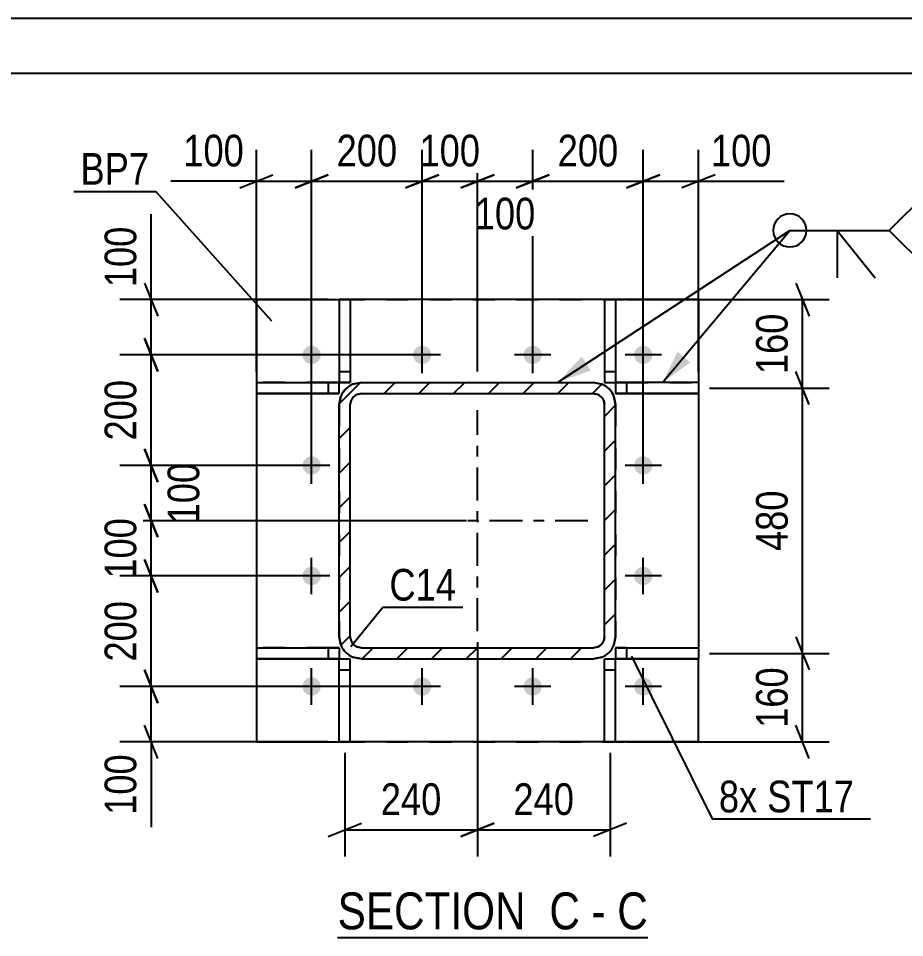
# Model space of a CAD drawing. Header units: millimetres. Extents: x 0 to 594, y 0 to 420.
# Drawn here: x 433.6 to 513.8, y 336.8 to 420 of the extents above; entities that cross this region are included whole.
import ezdxf

# ---------------------------------------------------------------- set-up
doc = ezdxf.new("R2010")
doc.units = ezdxf.units.MM
doc.linetypes.add('DXK_LINE_DOT2', pattern=[3.9198, 1.9599, -1.9599])
doc.linetypes.add('DXK_LINE_DOT3', pattern=[5.9187, 2.979, -0.9799, 0.9799, -0.9799])
doc.styles.add('Arial', font='arial.ttf', dxfattribs={"height": 0.2})
doc.styles.add('Arial Narrow', font='ARIALN.TTF', dxfattribs={"height": 0.2})

# ---------------------------------------------------------------- blocks, each defined once
blk = doc.blocks.new('Unknown-681868524-1134')
at = {"color": 5, "linetype": 'Continuous'}
for p, q in [((594, 420), (0, 420)), ((589, 415), (5, 415))]:
    blk.add_line(p, q, dxfattribs=at)
blk = doc.blocks.new('Unknown-681868524-11 - 2899')
at = {"color": 6, "linetype": 'Continuous'}
blk.add_line((462.526, 336.841), (490.597, 336.841), dxfattribs=at)
at = {"color": 0, "linetype": 'Continuous'}
for points in [[(480.634, 337.591), (480.634, 341.091), (462.526, 341.091), (462.526, 337.591)], [(484.453, 337.591), (484.453, 341.091), (481.684, 341.091), (481.684, 337.591)], [(486.778, 337.591), (486.778, 341.091), (485.503, 341.091), (485.503, 337.591)], [(490.597, 337.591), (490.597, 341.091), (487.828, 341.091), (487.828, 337.591)]]:
    blk.add_wipeout(points, dxfattribs=at)
at = {"color": 7, "linetype": 'Continuous', "style": 'Arial Narrow'}
for s, height, p in [('SECTION ', 3.3405, (462.526, 337.591)), ('C', 3.34, (481.684, 337.591)), ('C', 3.34, (487.828, 337.591)), ('-', 3.34, (485.503, 337.591))]:
    blk.add_text(s, height=height, dxfattribs=at).set_placement(p)
blk = doc.blocks.new('Part-681868524-2966 - 2899')
at = {"color": 2, "linetype": 'Continuous'}
for p, q in [((462.676, 362.059), (463.676, 362.059)), ((462.676, 354.557), (462.676, 362.059)), ((463.676, 354.557), (463.676, 362.059)), ((462.676, 361.059), (463.676, 361.059)), ((462.676, 354.558), (463.676, 354.558))]:
    blk.add_line(p, q, dxfattribs=at)
at = {"color": 7, "linetype": 'DXK_LINE_DOT2'}
for p, q in [((462.676, 362.058), (463.676, 362.058)), ((462.676, 361.057), (463.676, 361.057)), ((463.676, 354.557), (462.676, 354.557))]:
    blk.add_line(p, q, dxfattribs=at)
blk = doc.blocks.new('Bolt-681868524-2914 - 2899')
at = {"linetype": 'Continuous'}
for points in [[(460.176, 388.733), (460.005, 388.751), (459.841, 388.804), (459.691, 388.89), (459.563, 389.006), (459.462, 389.145), (459.392, 389.303), (459.356, 389.472), (459.356, 389.644), (459.392, 389.813), (459.462, 389.97), (459.563, 390.11), (459.691, 390.225), (459.841, 390.311), (460.005, 390.365), (460.176, 390.383), (460.348, 390.365), (460.512, 390.311), (460.661, 390.225), (460.789, 390.11), (460.891, 389.97), (460.961, 389.813), (460.997, 389.644), (460.997, 389.472), (460.961, 389.303), (460.891, 389.145), (460.789, 389.006), (460.661, 388.89), (460.512, 388.804), (460.348, 388.751)], [(470.176, 388.733), (470.005, 388.751), (469.841, 388.804), (469.691, 388.89), (469.563, 389.006), (469.462, 389.145), (469.392, 389.303), (469.356, 389.472), (469.356, 389.644), (469.392, 389.813), (469.462, 389.97), (469.563, 390.11), (469.691, 390.225), (469.841, 390.311), (470.005, 390.365), (470.176, 390.383), (470.348, 390.365), (470.512, 390.311), (470.661, 390.225), (470.789, 390.11), (470.891, 389.97), (470.961, 389.813), (470.997, 389.644), (470.997, 389.472), (470.961, 389.303), (470.891, 389.145), (470.789, 389.006), (470.661, 388.89), (470.512, 388.804), (470.348, 388.751)], [(480.176, 388.733), (480.005, 388.751), (479.841, 388.804), (479.691, 388.89), (479.563, 389.006), (479.462, 389.145), (479.392, 389.303), (479.356, 389.472), (479.356, 389.644), (479.392, 389.813), (479.462, 389.97), (479.563, 390.11), (479.691, 390.225), (479.841, 390.311), (480.005, 390.365), (480.176, 390.383), (480.348, 390.365), (480.512, 390.311), (480.661, 390.225), (480.789, 390.11), (480.891, 389.97), (480.961, 389.813), (480.997, 389.644), (480.997, 389.472), (480.961, 389.303), (480.891, 389.145), (480.789, 389.006), (480.661, 388.89), (480.512, 388.804), (480.348, 388.751)], [(490.176, 388.733), (490.005, 388.751), (489.841, 388.804), (489.691, 388.89), (489.563, 389.006), (489.462, 389.145), (489.392, 389.303), (489.356, 389.472), (489.356, 389.644), (489.392, 389.813), (489.462, 389.97), (489.563, 390.11), (489.691, 390.225), (489.841, 390.311), (490.005, 390.365), (490.176, 390.383), (490.348, 390.365), (490.512, 390.311), (490.661, 390.225), (490.789, 390.11), (490.891, 389.97), (490.961, 389.813), (490.997, 389.644), (490.997, 389.472), (490.961, 389.303), (490.891, 389.145), (490.789, 389.006), (490.661, 388.89), (490.512, 388.804), (490.348, 388.751)], [(460.176, 378.733), (460.005, 378.751), (459.841, 378.804), (459.691, 378.89), (459.563, 379.006), (459.462, 379.145), (459.392, 379.303), (459.356, 379.472), (459.356, 379.644), (459.392, 379.813), (459.462, 379.97), (459.563, 380.11), (459.691, 380.225), (459.841, 380.311), (460.005, 380.365), (460.176, 380.383), (460.348, 380.365), (460.512, 380.311), (460.661, 380.225), (460.789, 380.11), (460.891, 379.97), (460.961, 379.813), (460.997, 379.644), (460.997, 379.472), (460.961, 379.303), (460.891, 379.145), (460.789, 379.006), (460.661, 378.89), (460.512, 378.804), (460.348, 378.751)], [(490.176, 378.733), (490.005, 378.751), (489.841, 378.804), (489.691, 378.89), (489.563, 379.006), (489.462, 379.145), (489.392, 379.303), (489.356, 379.472), (489.356, 379.644), (489.392, 379.813), (489.462, 379.97), (489.563, 380.11), (489.691, 380.225), (489.841, 380.311), (490.005, 380.365), (490.176, 380.383), (490.348, 380.365), (490.512, 380.311), (490.661, 380.225), (490.789, 380.11), (490.891, 379.97), (490.961, 379.813), (490.997, 379.644), (490.997, 379.472), (490.961, 379.303), (490.891, 379.145), (490.789, 379.006), (490.661, 378.89), (490.512, 378.804), (490.348, 378.751)], [(460.176, 368.733), (460.005, 368.751), (459.841, 368.804), (459.691, 368.89), (459.563, 369.006), (459.462, 369.145), (459.392, 369.303), (459.356, 369.472), (459.356, 369.644), (459.392, 369.813), (459.462, 369.97), (459.563, 370.11), (459.691, 370.225), (459.841, 370.311), (460.005, 370.365), (460.176, 370.383), (460.348, 370.365), (460.512, 370.311), (460.661, 370.225), (460.789, 370.11), (460.891, 369.97), (460.961, 369.813), (460.997, 369.644), (460.997, 369.472), (460.961, 369.303), (460.891, 369.145), (460.789, 369.006), (460.661, 368.89), (460.512, 368.804), (460.348, 368.751)], [(490.176, 368.733), (490.005, 368.751), (489.841, 368.804), (489.691, 368.89), (489.563, 369.006), (489.462, 369.145), (489.392, 369.303), (489.356, 369.472), (489.356, 369.644), (489.392, 369.813), (489.462, 369.97), (489.563, 370.11), (489.691, 370.225), (489.841, 370.311), (490.005, 370.365), (490.176, 370.383), (490.348, 370.365), (490.512, 370.311), (490.661, 370.225), (490.789, 370.11), (490.891, 369.97), (490.961, 369.813), (490.997, 369.644), (490.997, 369.472), (490.961, 369.303), (490.891, 369.145), (490.789, 369.006), (490.661, 368.89), (490.512, 368.804), (490.348, 368.751)], [(460.176, 358.733), (460.005, 358.751), (459.841, 358.804), (459.691, 358.89), (459.563, 359.006), (459.462, 359.145), (459.392, 359.303), (459.356, 359.472), (459.356, 359.644), (459.392, 359.813), (459.462, 359.97), (459.563, 360.11), (459.691, 360.225), (459.841, 360.311), (460.005, 360.365), (460.176, 360.383), (460.348, 360.365), (460.512, 360.311), (460.661, 360.225), (460.789, 360.11), (460.891, 359.97), (460.961, 359.813), (460.997, 359.644), (460.997, 359.472), (460.961, 359.303), (460.891, 359.145), (460.789, 359.006), (460.661, 358.89), (460.512, 358.804), (460.348, 358.751)], [(470.176, 358.733), (470.005, 358.751), (469.841, 358.804), (469.691, 358.89), (469.563, 359.006), (469.462, 359.145), (469.392, 359.303), (469.356, 359.472), (469.356, 359.644), (469.392, 359.813), (469.462, 359.97), (469.563, 360.11), (469.691, 360.225), (469.841, 360.311), (470.005, 360.365), (470.176, 360.383), (470.348, 360.365), (470.512, 360.311), (470.661, 360.225), (470.789, 360.11), (470.891, 359.97), (470.961, 359.813), (470.997, 359.644), (470.997, 359.472), (470.961, 359.303), (470.891, 359.145), (470.789, 359.006), (470.661, 358.89), (470.512, 358.804), (470.348, 358.751)], [(480.176, 358.733), (480.005, 358.751), (479.841, 358.804), (479.691, 358.89), (479.563, 359.006), (479.462, 359.145), (479.392, 359.303), (479.356, 359.472), (479.356, 359.644), (479.392, 359.813), (479.462, 359.97), (479.563, 360.11), (479.691, 360.225), (479.841, 360.311), (480.005, 360.365), (480.176, 360.383), (480.348, 360.365), (480.512, 360.311), (480.661, 360.225), (480.789, 360.11), (480.891, 359.97), (480.961, 359.813), (480.997, 359.644), (480.997, 359.472), (480.961, 359.303), (480.891, 359.145), (480.789, 359.006), (480.661, 358.89), (480.512, 358.804), (480.348, 358.751)], [(490.176, 358.733), (490.005, 358.751), (489.841, 358.804), (489.691, 358.89), (489.563, 359.006), (489.462, 359.145), (489.392, 359.303), (489.356, 359.472), (489.356, 359.644), (489.392, 359.813), (489.462, 359.97), (489.563, 360.11), (489.691, 360.225), (489.841, 360.311), (490.005, 360.365), (490.176, 360.383), (490.348, 360.365), (490.512, 360.311), (490.661, 360.225), (490.789, 360.11), (490.891, 359.97), (490.961, 359.813), (490.997, 359.644), (490.997, 359.472), (490.961, 359.303), (490.891, 359.145), (490.789, 359.006), (490.661, 358.89), (490.512, 358.804), (490.348, 358.751)]]:
    blk.add_hatch(color=1, dxfattribs=at).paths.add_polyline_path(points)
at = {"color": 1, "linetype": 'Continuous'}
for p, q in [((460.176, 387.908), (460.176, 391.208)), ((470.176, 387.908), (470.176, 391.208)), ((480.176, 387.908), (480.176, 391.208)), ((490.176, 387.908), (490.176, 391.208)), ((461.826, 389.558), (458.526, 389.558)), ((471.826, 389.558), (468.526, 389.558)), ((481.826, 389.558), (478.526, 389.558)), ((491.826, 389.558), (488.526, 389.558)), ((460.176, 377.908), (460.176, 381.208)), ((490.176, 377.908), (490.176, 381.208)), ((461.826, 379.558), (458.526, 379.558)), ((491.826, 379.558), (488.526, 379.558)), ((460.176, 367.908), (460.176, 371.208)), ((490.176, 367.908), (490.176, 371.208)), ((461.826, 369.558), (458.526, 369.558)), ((491.826, 369.558), (488.526, 369.558)), ((460.176, 357.908), (460.176, 361.208)), ((470.176, 357.908), (470.176, 361.208)), ((480.176, 357.908), (480.176, 361.208)), ((490.176, 357.908), (490.176, 361.208)), ((461.826, 359.558), (458.526, 359.558)), ((471.826, 359.558), (468.526, 359.558)), ((481.826, 359.558), (478.526, 359.558)), ((491.826, 359.558), (488.526, 359.558))]:
    blk.add_line(p, q, dxfattribs=at)
blk = doc.blocks.new('Part-681868524-2971 - 2899')
at = {"color": 2, "linetype": 'Continuous'}
for p, q in [((486.676, 362.059), (487.676, 362.059)), ((486.676, 354.557), (486.676, 362.059)), ((487.676, 354.557), (487.676, 362.059)), ((486.676, 361.059), (487.676, 361.059)), ((486.676, 354.558), (487.676, 354.558))]:
    blk.add_line(p, q, dxfattribs=at)
at = {"color": 7, "linetype": 'DXK_LINE_DOT2'}
for p, q in [((486.676, 362.058), (487.676, 362.058)), ((486.676, 361.057), (487.676, 361.057)), ((487.676, 354.557), (486.676, 354.557))]:
    blk.add_line(p, q, dxfattribs=at)
blk = doc.blocks.new('Part-681868524-2951 - 2899')
at = {"linetype": 'Continuous'}
h = blk.add_hatch(dxfattribs=at)
h.set_pattern_fill('', scale=0.7, style=0, pattern_type=0)
h.set_pattern_definition([(45, (462.8285, 363.2945), (-1.57154, 1.57154), [])])
h.paths.add_polyline_path([(462.676, 364.06), (462.828, 363.294), (463.262, 362.646), (463.911, 362.212), (464.676, 362.06), (485.676, 362.06), (486.442, 362.212), (487.09, 362.646), (487.524, 363.294), (487.676, 364.06), (487.676, 385.06), (487.524, 385.825), (487.09, 386.474), (486.442, 386.908), (485.676, 387.06), (464.676, 387.06), (463.911, 386.908), (463.262, 386.474), (462.828, 385.825), (462.676, 385.06)])
h.paths.add_polyline_path([(463.752, 385.443), (463.969, 385.767), (464.294, 385.984), (464.676, 386.06), (485.676, 386.06), (486.059, 385.984), (486.383, 385.767), (486.6, 385.443), (486.676, 385.06), (486.676, 364.06), (486.6, 363.677), (486.383, 363.353), (486.059, 363.136), (485.676, 363.06), (464.676, 363.06), (464.294, 363.136), (463.969, 363.353), (463.752, 363.677), (463.676, 364.06), (463.676, 385.06)])
at = {"color": 2, "linetype": 'Continuous'}
for p, q in [((464.676, 387.06), (463.911, 386.908)), ((464.676, 387.06), (485.676, 387.06)), ((486.442, 386.908), (485.676, 387.06)), ((464.294, 385.984), (464.676, 386.06)), ((464.676, 386.058), (464.294, 385.982)), ((464.676, 386.058), (464.676, 386.06)), ((464.676, 386.06), (485.676, 386.06)), ((464.676, 386.058), (485.676, 386.058)), ((485.676, 386.058), (485.676, 386.06)), ((485.676, 386.06), (486.059, 385.984)), ((486.059, 385.982), (485.676, 386.058)), ((462.828, 385.825), (462.676, 385.06)), ((462.676, 364.06), (462.676, 385.06)), ((463.676, 385.06), (463.752, 385.443)), ((463.676, 364.06), (463.676, 385.06)), ((486.6, 385.443), (486.676, 385.06)), ((486.676, 364.06), (486.676, 385.06)), ((487.676, 385.06), (487.524, 385.825)), ((487.676, 364.06), (487.676, 385.06)), ((462.676, 364.06), (462.828, 363.294)), ((463.752, 363.677), (463.676, 364.06)), ((486.676, 364.06), (486.6, 363.677)), ((487.524, 363.294), (487.676, 364.06)), ((462.828, 363.292), (462.828, 363.295)), ((462.828, 363.292), (462.828, 363.294)), ((464.676, 363.06), (464.294, 363.136)), ((464.676, 363.06), (485.676, 363.06)), ((486.059, 363.136), (485.676, 363.06)), ((487.525, 363.295), (487.524, 363.292)), ((487.524, 363.294), (487.524, 363.292)), ((463.911, 362.212), (464.676, 362.06)), ((464.676, 362.058), (463.911, 362.21)), ((464.676, 362.058), (464.676, 362.06)), ((464.676, 362.06), (485.676, 362.06)), ((464.676, 362.058), (485.676, 362.058)), ((485.676, 362.06), (486.442, 362.212)), ((486.442, 362.21), (485.676, 362.058)), ((485.676, 362.058), (485.676, 362.06))]:
    blk.add_line(p, q, dxfattribs=at)
at = {"color": 7, "linetype": 'DXK_LINE_DOT2'}
for p, q in [((463.911, 386.906), (464.676, 387.058)), ((464.676, 387.058), (464.676, 387.06)), ((464.676, 387.058), (485.676, 387.058)), ((485.676, 387.058), (485.676, 387.06)), ((485.676, 387.058), (486.442, 386.906)), ((462.676, 385.058), (462.828, 385.823)), ((462.676, 385.06), (462.676, 364.058)), ((463.752, 385.44), (463.676, 385.058)), ((463.676, 385.058), (463.676, 385.06)), ((463.676, 364.058), (463.676, 385.058)), ((463.752, 385.44), (463.752, 385.443)), ((486.6, 385.44), (486.6, 385.443)), ((486.676, 385.058), (486.6, 385.44)), ((486.676, 385.058), (486.676, 385.06)), ((486.676, 364.058), (486.676, 385.058)), ((487.524, 385.823), (487.676, 385.058)), ((487.676, 385.06), (487.676, 364.058)), ((462.828, 363.295), (462.676, 364.058)), ((463.676, 364.058), (463.676, 364.06)), ((463.676, 364.058), (463.752, 363.675)), ((486.6, 363.675), (486.676, 364.058)), ((486.676, 364.058), (486.676, 364.06)), ((487.676, 364.058), (487.525, 363.295)), ((464.294, 363.134), (464.676, 363.058)), ((464.676, 363.058), (464.676, 363.06)), ((464.676, 363.058), (485.676, 363.058)), ((485.676, 363.058), (486.059, 363.134)), ((485.676, 363.058), (485.676, 363.06))]:
    blk.add_line(p, q, dxfattribs=at)
at = {"color": 7, "linetype": 'DXK_LINE_DOT3'}
for p, q in [((475.176, 364.558), (475.176, 384.56)), ((485.177, 374.559), (465.175, 374.559))]:
    blk.add_line(p, q, dxfattribs=at)
at = {"color": 2, "linetype": 'Continuous'}
for centre, radius, start, end in [((464.676, 385.06), 2, 112.5, 157.5), ((485.676, 385.06), 2, 22.5, 67.5), ((464.676, 385.06), 1, 112.5, 157.5), ((464.676, 385.058), 1, 112.5, 157.5), ((485.676, 385.06), 1, 22.5, 67.5), ((485.676, 385.058), 1, 22.5, 67.5), ((464.676, 364.06), 1, 202.5, 247.5), ((485.676, 364.06), 1, 292.5, 337.5), ((464.676, 364.06), 2, 202.5, 247.5), ((464.676, 364.058), 2, 202.5, 247.5), ((485.676, 364.06), 2, 292.5, 337.5), ((485.676, 364.058), 2, 292.5, 337.5)]:
    blk.add_arc(centre, radius, start, end, dxfattribs=at)
at = {"color": 7, "linetype": 'DXK_LINE_DOT2'}
for centre, radius, start, end in [((464.676, 385.058), 2, 112.5, 157.5), ((485.676, 385.058), 2, 22.5, 67.5), ((464.676, 364.058), 1, 202.5, 247.5), ((485.676, 364.058), 1, 292.5, 337.5)]:
    blk.add_arc(centre, radius, start, end, dxfattribs=at)
blk = doc.blocks.new('Part-681868524-2976 - 2899')
at = {"color": 2, "linetype": 'Continuous'}
for p, q in [((462.676, 394.558), (462.676, 387.059)), ((463.676, 394.558), (462.676, 394.558)), ((463.676, 394.558), (463.676, 387.058)), ((462.676, 388.059), (463.676, 388.059)), ((462.676, 387.059), (463.676, 387.059)), ((463.676, 387.058), (462.676, 387.058))]:
    blk.add_line(p, q, dxfattribs=at)
at = {"color": 7, "linetype": 'DXK_LINE_DOT2'}
for p, q in [((462.676, 394.558), (463.676, 394.558)), ((462.676, 388.058), (462.676, 388.059)), ((462.676, 388.058), (463.676, 388.058)), ((463.676, 388.058), (463.676, 388.059)), ((462.676, 387.059), (462.676, 387.058)), ((462.676, 387.058), (462.676, 387.059))]:
    blk.add_line(p, q, dxfattribs=at)
blk = doc.blocks.new('Part-681868524-2981 - 2899')
at = {"color": 2, "linetype": 'Continuous'}
for p, q in [((486.676, 394.558), (486.676, 387.058)), ((487.676, 394.558), (486.676, 394.558)), ((487.676, 394.558), (487.676, 387.059)), ((486.676, 388.059), (487.676, 388.059)), ((486.676, 387.059), (487.676, 387.059)), ((486.676, 387.058), (487.676, 387.058))]:
    blk.add_line(p, q, dxfattribs=at)
at = {"color": 7, "linetype": 'DXK_LINE_DOT2'}
for p, q in [((486.676, 394.558), (487.676, 394.558)), ((486.676, 388.058), (487.676, 388.058)), ((487.676, 387.059), (487.676, 387.058))]:
    blk.add_line(p, q, dxfattribs=at)
blk = doc.blocks.new('Part-681868524-2986 - 2899')
at = {"color": 2, "linetype": 'Continuous'}
for p, q in [((488.676, 387.059), (487.676, 387.059)), ((487.676, 387.059), (487.676, 386.059)), ((488.676, 387.059), (488.676, 386.059)), ((495.176, 387.058), (488.676, 387.059)), ((495.176, 387.058), (495.176, 386.058)), ((488.676, 386.059), (487.676, 386.059)), ((487.676, 386.059), (487.676, 386.058)), ((487.676, 386.058), (487.676, 386.059)), ((487.676, 386.058), (488.676, 386.058)), ((495.176, 386.058), (488.676, 386.059)), ((488.676, 386.058), (495.176, 386.058)), ((495.176, 386.058), (495.176, 386.058))]:
    blk.add_line(p, q, dxfattribs=at)
at = {"color": 7, "linetype": 'DXK_LINE_DOT2'}
for p, q in [((487.676, 387.058), (488.676, 387.058)), ((488.676, 387.058), (495.176, 387.058)), ((488.676, 386.059), (488.676, 386.058)), ((495.176, 386.058), (495.176, 386.058))]:
    blk.add_line(p, q, dxfattribs=at)
blk = doc.blocks.new('Part-681868524-2991 - 2899')
at = {"color": 2, "linetype": 'Continuous'}
for p, q in [((488.676, 363.059), (487.676, 363.059)), ((487.676, 363.059), (487.676, 362.059)), ((488.676, 363.059), (488.676, 362.059)), ((488.676, 363.059), (495.176, 363.058)), ((495.176, 363.058), (495.176, 362.058)), ((488.676, 362.059), (487.676, 362.059)), ((487.676, 362.058), (488.676, 362.057)), ((495.176, 362.058), (488.676, 362.059)), ((488.676, 362.057), (495.176, 362.057)), ((495.176, 362.057), (495.176, 362.058))]:
    blk.add_line(p, q, dxfattribs=at)
at = {"color": 7, "linetype": 'DXK_LINE_DOT2'}
for p, q in [((487.676, 363.058), (488.676, 363.057)), ((488.676, 363.057), (495.176, 363.057)), ((487.676, 362.059), (487.676, 362.058)), ((487.676, 362.059), (487.676, 362.058)), ((488.676, 362.059), (488.676, 362.057)), ((495.176, 362.058), (495.176, 362.057))]:
    blk.add_line(p, q, dxfattribs=at)
blk = doc.blocks.new('Part-681868524-2996 - 2899')
at = {"color": 2, "linetype": 'Continuous'}
for p, q in [((455.176, 387.058), (461.676, 387.059)), ((455.176, 387.058), (455.176, 387.058)), ((455.176, 387.058), (455.176, 386.058)), ((461.676, 387.059), (462.676, 387.059)), ((461.676, 387.059), (461.676, 386.059)), ((462.676, 386.058), (462.676, 387.059)), ((461.676, 386.059), (455.176, 386.058)), ((455.176, 386.058), (461.676, 386.058)), ((462.676, 386.059), (461.676, 386.059)), ((461.676, 386.058), (462.676, 386.058)), ((462.676, 386.059), (462.676, 386.058))]:
    blk.add_line(p, q, dxfattribs=at)
at = {"color": 7, "linetype": 'DXK_LINE_DOT2'}
for p, q in [((461.676, 387.058), (455.176, 387.058)), ((462.676, 387.058), (461.676, 387.058)), ((462.676, 387.059), (462.676, 387.058)), ((461.676, 386.058), (461.676, 386.059))]:
    blk.add_line(p, q, dxfattribs=at)
blk = doc.blocks.new('Part-681868524-3001 - 2899')
at = {"color": 2, "linetype": 'Continuous'}
for p, q in [((455.176, 363.058), (461.676, 363.059)), ((455.176, 363.057), (455.176, 363.058)), ((455.176, 363.058), (455.176, 362.057)), ((461.676, 363.059), (462.676, 363.059)), ((461.676, 363.059), (461.676, 362.059)), ((462.676, 363.059), (462.676, 362.059)), ((461.676, 362.059), (455.176, 362.058)), ((455.176, 362.057), (461.676, 362.057)), ((462.676, 362.059), (461.676, 362.059)), ((461.676, 362.057), (462.676, 362.058))]:
    blk.add_line(p, q, dxfattribs=at)
at = {"color": 7, "linetype": 'DXK_LINE_DOT2'}
for p, q in [((461.676, 363.057), (455.176, 363.057)), ((462.676, 363.058), (461.676, 363.057)), ((462.676, 363.059), (462.676, 363.058)), ((461.676, 362.057), (461.676, 362.059)), ((462.676, 362.058), (462.676, 362.059)), ((462.676, 362.059), (462.676, 362.058))]:
    blk.add_line(p, q, dxfattribs=at)
blk = doc.blocks.new('Part-681868524-3051 - 2899')
at = {"color": 2, "linetype": 'Continuous'}
for p, q in [((455.176, 394.558), (462.676, 394.558)), ((455.176, 394.558), (455.176, 394.558)), ((455.176, 394.558), (455.176, 387.058)), ((486.676, 394.558), (463.676, 394.558)), ((495.176, 394.558), (487.676, 394.558)), ((495.176, 394.558), (495.176, 394.558)), ((495.176, 394.558), (495.176, 387.058)), ((455.176, 386.058), (455.176, 363.058)), ((495.176, 386.058), (495.176, 363.058)), ((455.176, 362.058), (455.176, 354.558)), ((495.176, 354.558), (495.176, 362.058)), ((455.176, 354.558), (462.676, 354.558)), ((486.676, 354.558), (463.676, 354.558)), ((495.176, 354.558), (487.676, 354.558))]:
    blk.add_line(p, q, dxfattribs=at)
at = {"color": 7, "linetype": 'DXK_LINE_DOT2'}
for p, q in [((455.176, 394.558), (495.176, 394.558)), ((462.676, 394.558), (463.676, 394.558)), ((487.676, 394.558), (486.676, 394.558)), ((455.176, 387.058), (455.176, 386.058)), ((495.176, 387.058), (495.176, 386.058)), ((455.176, 363.058), (455.176, 362.058)), ((495.176, 363.058), (495.176, 362.058)), ((455.176, 354.558), (495.176, 354.558)), ((462.676, 354.558), (463.676, 354.558)), ((487.676, 354.558), (486.676, 354.558))]:
    blk.add_line(p, q, dxfattribs=at)
blk = doc.blocks.new('StraightDimension-681868524-7574 - 2899')
at = {"color": 7, "linetype": 'Continuous'}
for p, q in [((490.176, 380.558), (490.176, 408.11)), ((495.176, 388.058), (495.176, 408.11)), ((488.676, 404.66), (491.676, 405.86)), ((496.676, 405.86), (493.676, 404.66)), ((490.176, 405.26), (495.176, 405.26)), ((495.176, 405.26), (502.911, 405.26)), ((495.176, 405.26), (502.911, 405.26))]:
    blk.add_line(p, q, dxfattribs=at)
at = {"color": 0}
blk.add_wipeout([(502.386, 406.01), (502.386, 410.21), (495.701, 410.21), (495.701, 406.01)], dxfattribs=at)
at = {"color": 3, "style": 'Arial Narrow'}
blk.add_text('100', height=2.8633, dxfattribs=at).set_placement((496.301, 406.61))
blk = doc.blocks.new('StraightDimension-681868524-7400 - 2899')
at = {"color": 7, "linetype": 'Continuous'}
for p, q in [((445.06, 381.058), (446.26, 378.058)), ((459.176, 379.558), (443.26, 379.558)), ((445.66, 374.557), (445.66, 379.558)), ((446.26, 373.057), (445.06, 376.057)), ((474.176, 374.557), (443.26, 374.557))]:
    blk.add_line(p, q, dxfattribs=at)
at = {"color": 0}
blk.add_wipeout([(450.61, 380.4), (446.41, 380.4), (446.41, 373.715), (450.61, 373.715)], dxfattribs=at)
at = {"color": 3, "style": 'Arial Narrow'}
blk.add_text('100', height=2.8633, rotation=90.00021, dxfattribs=at).set_placement((450.01, 374.315))
blk = doc.blocks.new('StraightDimension-681868524-3140 - 2899')
at = {"color": 7, "linetype": 'Continuous'}
for p, q in [((505.193, 385.058), (503.993, 388.058)), ((496.176, 386.558), (506.993, 386.558)), ((504.593, 362.558), (504.593, 386.558)), ((503.993, 364.058), (505.193, 361.058)), ((496.176, 362.558), (506.993, 362.558))]:
    blk.add_line(p, q, dxfattribs=at)
at = {"color": 0}
blk.add_wipeout([(503.843, 377.901), (499.643, 377.901), (499.643, 371.216), (503.843, 371.216)], dxfattribs=at)
at = {"color": 3, "style": 'Arial Narrow'}
blk.add_text('480', height=2.8633, rotation=90.00021, dxfattribs=at).set_placement((503.243, 371.816))
blk = doc.blocks.new('StraightDimension-681868524-7575 - 2899')
at = {"color": 7, "linetype": 'Continuous'}
for p, q in [((480.176, 390.486), (480.176, 408.11)), ((490.176, 380.558), (490.176, 408.11)), ((478.676, 404.66), (481.676, 405.86)), ((491.676, 405.86), (488.676, 404.66)), ((480.176, 405.26), (490.176, 405.26))]:
    blk.add_line(p, q, dxfattribs=at)
at = {"color": 0}
blk.add_wipeout([(488.518, 406.01), (488.518, 410.21), (481.834, 410.21), (481.834, 406.01)], dxfattribs=at)
at = {"color": 3, "style": 'Arial Narrow'}
blk.add_text('200', height=2.8633, dxfattribs=at).set_placement((482.434, 406.61))
blk = doc.blocks.new('StraightDimension-681868524-3096 - 2899')
at = {"color": 7, "linetype": 'Continuous'}
for p, q in [((475.176, 363.558), (475.176, 344.189)), ((463.176, 353.557), (463.176, 344.189)), ((461.676, 345.989), (464.676, 347.189)), ((476.676, 347.189), (473.676, 345.989)), ((463.176, 346.589), (475.176, 346.589))]:
    blk.add_line(p, q, dxfattribs=at)
at = {"color": 0}
blk.add_wipeout([(472.518, 347.339), (472.518, 351.539), (465.834, 351.539), (465.834, 347.339)], dxfattribs=at)
at = {"color": 3, "style": 'Arial Narrow'}
blk.add_text('240', height=2.8633, dxfattribs=at).set_placement((466.434, 347.939))
blk = doc.blocks.new('StraightDimension-681868524-3112 - 2899')
at = {"color": 7, "linetype": 'Continuous'}
for p, q in [((475.176, 363.558), (475.176, 344.189)), ((487.176, 353.557), (487.176, 344.189)), ((473.676, 345.989), (476.676, 347.189)), ((488.676, 347.189), (485.676, 345.989)), ((475.176, 346.589), (487.176, 346.589))]:
    blk.add_line(p, q, dxfattribs=at)
at = {"color": 0}
blk.add_wipeout([(484.518, 347.339), (484.518, 351.539), (477.834, 351.539), (477.834, 347.339)], dxfattribs=at)
at = {"color": 3, "style": 'Arial Narrow'}
blk.add_text('240', height=2.8633, dxfattribs=at).set_placement((478.434, 347.939))
blk = doc.blocks.new('StraightDimension-681868524-3129 - 2899')
at = {"color": 7, "linetype": 'Continuous'}
for p, q in [((503.993, 364.058), (505.193, 361.058)), ((496.176, 362.558), (506.993, 362.558)), ((504.593, 354.558), (504.593, 362.558)), ((505.193, 353.058), (503.993, 356.058)), ((488.676, 354.558), (506.993, 354.558))]:
    blk.add_line(p, q, dxfattribs=at)
at = {"color": 0}
blk.add_wipeout([(503.843, 361.9), (499.643, 361.9), (499.643, 355.216), (503.843, 355.216)], dxfattribs=at)
at = {"color": 3, "style": 'Arial Narrow'}
blk.add_text('160', height=2.8633, rotation=90.00021, dxfattribs=at).set_placement((503.243, 355.816))
blk = doc.blocks.new('StraightDimension-681868524-3150 - 2899')
at = {"color": 7, "linetype": 'Continuous'}
for p, q in [((503.993, 396.058), (505.193, 393.058)), ((488.676, 394.558), (506.993, 394.558)), ((504.593, 386.558), (504.593, 394.558)), ((505.193, 385.058), (503.993, 388.058)), ((496.176, 386.558), (506.993, 386.558))]:
    blk.add_line(p, q, dxfattribs=at)
at = {"color": 0}
blk.add_wipeout([(503.843, 393.901), (499.643, 393.901), (499.643, 387.216), (503.843, 387.216)], dxfattribs=at)
at = {"color": 3, "style": 'Arial Narrow'}
blk.add_text('160', height=2.8633, rotation=90.00021, dxfattribs=at).set_placement((503.243, 387.816))
blk = doc.blocks.new('StraightDimension-681868524-7398 - 2899')
at = {"color": 7, "linetype": 'Continuous'}
for p, q in [((445.66, 394.558), (445.66, 402.293)), ((445.66, 394.558), (445.66, 402.293)), ((445.06, 396.058), (446.26, 393.058)), ((461.676, 394.558), (442.81, 394.558)), ((445.66, 389.558), (445.66, 394.558)), ((446.26, 388.058), (445.06, 391.058)), ((469.176, 389.558), (442.81, 389.558))]:
    blk.add_line(p, q, dxfattribs=at)
at = {"color": 0}
blk.add_wipeout([(444.91, 401.768), (440.71, 401.768), (440.71, 395.083), (444.91, 395.083)], dxfattribs=at)
at = {"color": 3, "style": 'Arial Narrow'}
blk.add_text('100', height=2.8633, rotation=90.00021, dxfattribs=at).set_placement((444.31, 395.683))
blk = doc.blocks.new('StraightDimension-681868524-7576 - 2899')
at = {"color": 7, "linetype": 'Continuous'}
for p, q in [((475.176, 388.058), (475.176, 407.66)), ((480.176, 390.486), (480.176, 407.66)), ((473.676, 404.66), (476.676, 405.86)), ((481.676, 405.86), (478.676, 404.66)), ((475.176, 405.26), (480.176, 405.26))]:
    blk.add_line(p, q, dxfattribs=at)
at = {"color": 0}
blk.add_wipeout([(481.018, 400.31), (481.018, 404.51), (474.334, 404.51), (474.334, 400.31)], dxfattribs=at)
at = {"color": 3, "style": 'Arial Narrow'}
blk.add_text('100', height=2.8633, dxfattribs=at).set_placement((474.934, 400.91))
blk = doc.blocks.new('StraightDimension-681868524-7399 - 2899')
at = {"color": 7, "linetype": 'Continuous'}
for p, q in [((445.06, 391.058), (446.26, 388.058)), ((469.176, 389.558), (442.81, 389.558)), ((445.66, 379.558), (445.66, 389.558)), ((446.26, 378.058), (445.06, 381.058)), ((459.176, 379.558), (442.81, 379.558))]:
    blk.add_line(p, q, dxfattribs=at)
at = {"color": 0}
blk.add_wipeout([(444.91, 387.9), (440.71, 387.9), (440.71, 381.216), (444.91, 381.216)], dxfattribs=at)
at = {"color": 3, "style": 'Arial Narrow'}
blk.add_text('200', height=2.8633, rotation=90.00021, dxfattribs=at).set_placement((444.31, 381.816))
blk = doc.blocks.new('StraightDimension-681868524-7401 - 2899')
at = {"color": 7, "linetype": 'Continuous'}
for p, q in [((445.06, 376.057), (446.26, 373.057)), ((474.176, 374.557), (442.81, 374.557)), ((445.66, 369.558), (445.66, 374.557)), ((446.26, 368.058), (445.06, 371.058)), ((459.176, 369.558), (442.81, 369.558))]:
    blk.add_line(p, q, dxfattribs=at)
at = {"color": 0}
blk.add_wipeout([(444.91, 375.4), (440.71, 375.4), (440.71, 368.715), (444.91, 368.715)], dxfattribs=at)
at = {"color": 3, "style": 'Arial Narrow'}
blk.add_text('100', height=2.8633, rotation=90.00021, dxfattribs=at).set_placement((444.31, 369.315))
blk = doc.blocks.new('StraightDimension-681868524-7402 - 2899')
at = {"color": 7, "linetype": 'Continuous'}
for p, q in [((445.06, 371.058), (446.26, 368.058)), ((459.176, 369.558), (442.81, 369.558)), ((445.66, 359.558), (445.66, 369.558)), ((446.26, 358.058), (445.06, 361.058)), ((469.176, 359.558), (442.81, 359.558))]:
    blk.add_line(p, q, dxfattribs=at)
at = {"color": 0}
blk.add_wipeout([(444.91, 367.9), (440.71, 367.9), (440.71, 361.216), (444.91, 361.216)], dxfattribs=at)
at = {"color": 3, "style": 'Arial Narrow'}
blk.add_text('200', height=2.8633, rotation=90.00021, dxfattribs=at).set_placement((444.31, 361.816))
blk = doc.blocks.new('StraightDimension-681868524-7403 - 2899')
at = {"color": 7, "linetype": 'Continuous'}
for p, q in [((445.06, 361.058), (446.26, 358.058)), ((469.176, 359.558), (442.81, 359.558)), ((445.66, 354.558), (445.66, 359.558)), ((446.26, 353.058), (445.06, 356.058)), ((461.676, 354.558), (442.81, 354.558)), ((445.66, 354.558), (445.66, 346.823)), ((445.66, 354.558), (445.66, 346.823))]:
    blk.add_line(p, q, dxfattribs=at)
at = {"color": 0}
blk.add_wipeout([(444.91, 354.033), (440.71, 354.033), (440.71, 347.348), (444.91, 347.348)], dxfattribs=at)
at = {"color": 3, "style": 'Arial Narrow'}
blk.add_text('100', height=2.8633, rotation=90.00021, dxfattribs=at).set_placement((444.31, 347.948))
blk = doc.blocks.new('StraightDimension-681868524-7577 - 2899')
at = {"color": 7, "linetype": 'Continuous'}
for p, q in [((470.176, 390.558), (470.176, 408.11)), ((475.176, 388.058), (475.176, 408.11)), ((468.676, 404.66), (471.676, 405.86)), ((476.676, 405.86), (473.676, 404.66)), ((470.176, 405.26), (475.176, 405.26))]:
    blk.add_line(p, q, dxfattribs=at)
at = {"color": 0}
blk.add_wipeout([(476.018, 406.01), (476.018, 410.21), (469.334, 410.21), (469.334, 406.01)], dxfattribs=at)
at = {"color": 3, "style": 'Arial Narrow'}
blk.add_text('100', height=2.8633, dxfattribs=at).set_placement((469.934, 406.61))
blk = doc.blocks.new('StraightDimension-681868524-7578 - 2899')
at = {"color": 7, "linetype": 'Continuous'}
for p, q in [((460.176, 380.558), (460.176, 408.11)), ((470.176, 390.558), (470.176, 408.11)), ((458.676, 404.66), (461.676, 405.86)), ((471.676, 405.86), (468.676, 404.66)), ((460.176, 405.26), (470.176, 405.26))]:
    blk.add_line(p, q, dxfattribs=at)
at = {"color": 0}
blk.add_wipeout([(468.518, 406.01), (468.518, 410.21), (461.834, 410.21), (461.834, 406.01)], dxfattribs=at)
at = {"color": 3, "style": 'Arial Narrow'}
blk.add_text('200', height=2.8633, dxfattribs=at).set_placement((462.434, 406.61))
blk = doc.blocks.new('StraightDimension-681868524-7579 - 2899')
at = {"color": 7, "linetype": 'Continuous'}
for p, q in [((455.176, 388.058), (455.176, 408.11)), ((460.176, 380.558), (460.176, 408.11)), ((453.676, 404.66), (456.676, 405.86)), ((461.676, 405.86), (458.676, 404.66)), ((455.176, 405.26), (447.442, 405.26)), ((455.176, 405.26), (447.442, 405.26)), ((455.176, 405.26), (460.176, 405.26))]:
    blk.add_line(p, q, dxfattribs=at)
at = {"color": 0}
blk.add_wipeout([(454.651, 406.01), (454.651, 410.21), (447.967, 410.21), (447.967, 406.01)], dxfattribs=at)
at = {"color": 3, "style": 'Arial Narrow'}
blk.add_text('100', height=2.8633, dxfattribs=at).set_placement((448.567, 406.61))
blk = doc.blocks.new('Mark-681868524-2947 - 2899')
at = {"color": 30, "linetype": 'Continuous'}
for p, q in [((463.723, 363.187), (466.613, 366.731)), ((466.613, 366.731), (473.843, 366.731))]:
    blk.add_line(p, q, dxfattribs=at)
at = {"color": 0}
blk.add_wipeout([(473.243, 367.331), (473.243, 370.331), (467.213, 370.331), (467.213, 367.331)], dxfattribs=at)
blk.add_wipeout([(473.243, 367.331), (473.243, 370.331), (467.213, 370.331), (467.213, 367.331)], dxfattribs=at)
at = {"color": 3, "style": 'Arial Narrow'}
blk.add_text('C14', height=2.8633, dxfattribs=at).set_placement((467.213, 367.331))
blk = doc.blocks.new('Mark-681868524-3047 - 2899')
at = {"color": 30, "linetype": 'Continuous'}
for p in [(438.666, 404.352), (456.579, 392.595)]:
    blk.add_line(p, (446.077, 404.352), dxfattribs=at)
at = {"color": 0}
blk.add_wipeout([(445.477, 404.952), (445.477, 407.952), (439.266, 407.952), (439.266, 404.952)], dxfattribs=at)
blk.add_wipeout([(445.477, 404.952), (445.477, 407.952), (439.266, 407.952), (439.266, 404.952)], dxfattribs=at)
at = {"color": 3, "style": 'Arial Narrow'}
blk.add_text('BP7', height=2.8633, dxfattribs=at).set_placement((439.266, 404.952))
blk = doc.blocks.new('MarkSet-681868524-3219 - 2899')
at = {"color": 30, "linetype": 'Continuous'}
for p, q in [((489.107, 362.303), (496.422, 347.573)), ((496.422, 347.573), (510.748, 347.573))]:
    blk.add_line(p, q, dxfattribs=at)
at = {"color": 0}
for points in [[(500.494, 348.173), (500.494, 351.173), (497.022, 351.173), (497.022, 348.173)], [(509.248, 348.173), (509.248, 351.173), (501.394, 351.173), (501.394, 348.173)]]:
    blk.add_wipeout(points, dxfattribs=at)
for points in [[(500.494, 348.173), (500.494, 351.173), (497.022, 351.173), (497.022, 348.173)], [(509.248, 348.173), (509.248, 351.173), (501.394, 351.173), (501.394, 348.173)]]:
    blk.add_wipeout(points, dxfattribs=at)
at = {"color": 3, "style": 'Arial Narrow'}
for s, p in [('8x', (497.022, 348.173)), ('ST17', (501.394, 348.173))]:
    blk.add_text(s, height=2.8633, dxfattribs=at).set_placement(p)
blk = doc.blocks.new('WeldMark-681868524-7777 - 2899')
at = {"linetype": 'Continuous'}
for points in [[(485.436, 388.147), (482.515, 387.132), (484.615, 389.403)], [(494.426, 388.879), (491.926, 387.059), (493.276, 389.841)]]:
    blk.add_hatch(color=30, dxfattribs=at).paths.add_polyline_path(points)
at = {"color": 30, "linetype": 'Continuous'}
for p, q in [((482.515, 387.132), (503.435, 400.82)), ((491.926, 387.059), (503.435, 400.82)), ((503.435, 400.82), (512.435, 400.82))]:
    blk.add_line(p, q, dxfattribs=at)
at = {"color": 3, "linetype": 'Continuous'}
for q in [(511.15, 396.535), (507.721, 396.535)]:
    blk.add_line((507.721, 400.82), q, dxfattribs=at)
for start, end in [(90, 270), (270, 90)]:
    blk.add_arc((503.435, 400.82), 1.5, start, end, dxfattribs=at)
at = {"color": 0, "linetype": 'Continuous'}
blk.add_wipeout([(522.515, 400.17), (522.515, 402.67), (516.035, 402.67), (516.035, 400.17)], dxfattribs=at)
blk.add_wipeout([(522.515, 400.17), (522.515, 402.67), (516.035, 402.67), (516.035, 400.17)], dxfattribs=at)
at = {"color": 3, "linetype": 'Continuous'}
for q in [(516.721, 405.106), (516.721, 396.535)]:
    blk.add_line((512.435, 400.82), q, dxfattribs=at)
at = {"color": 3, "linetype": 'Continuous', "style": 'Arial'}
blk.add_text('TYP', height=2.3877, dxfattribs=at).set_placement((516.035, 400.17))

msp = doc.modelspace()

# ---------------------------------------------------------------- block references
for name in ['Unknown-681868524-1134', 'Part-681868524-3051 - 2899', 'Part-681868524-2976 - 2899', 'Part-681868524-2981 - 2899', 'Bolt-681868524-2914 - 2899', 'Part-681868524-2996 - 2899', 'Part-681868524-2951 - 2899', 'Part-681868524-2986 - 2899', 'Part-681868524-3001 - 2899', 'Part-681868524-2991 - 2899', 'Part-681868524-2966 - 2899', 'Part-681868524-2971 - 2899']:
    msp.add_blockref(name, (0, 0))

# ---------------------------------------------------------------- next in the draw order: block references
for name in ['StraightDimension-681868524-7574 - 2899', 'StraightDimension-681868524-7398 - 2899', 'StraightDimension-681868524-7400 - 2899', 'StraightDimension-681868524-3096 - 2899', 'Unknown-681868524-11 - 2899']:
    msp.add_blockref(name, (0, 0))

# ---------------------------------------------------------------- next in the draw order: block references
for name in ['StraightDimension-681868524-7575 - 2899', 'StraightDimension-681868524-7399 - 2899', 'StraightDimension-681868524-3140 - 2899', 'StraightDimension-681868524-7401 - 2899', 'StraightDimension-681868524-3112 - 2899']:
    msp.add_blockref(name, (0, 0))

# ---------------------------------------------------------------- next in the draw order: block references
for name in ['StraightDimension-681868524-7576 - 2899', 'StraightDimension-681868524-3150 - 2899', 'StraightDimension-681868524-7402 - 2899', 'StraightDimension-681868524-3129 - 2899']:
    msp.add_blockref(name, (0, 0))

# ---------------------------------------------------------------- next in the draw order: block references
for name in ['StraightDimension-681868524-7577 - 2899', 'WeldMark-681868524-7777 - 2899', 'Mark-681868524-2947 - 2899', 'MarkSet-681868524-3219 - 2899', 'StraightDimension-681868524-7403 - 2899']:
    msp.add_blockref(name, (0, 0))

# ---------------------------------------------------------------- next in the draw order: block references
msp.add_blockref('StraightDimension-681868524-7578 - 2899', (0, 0))

# ---------------------------------------------------------------- next in the draw order: block references
msp.add_blockref('StraightDimension-681868524-7579 - 2899', (0, 0))

# ---------------------------------------------------------------- next in the draw order: block references
msp.add_blockref('Mark-681868524-3047 - 2899', (0, 0))

doc.saveas('drawing.dxf')
